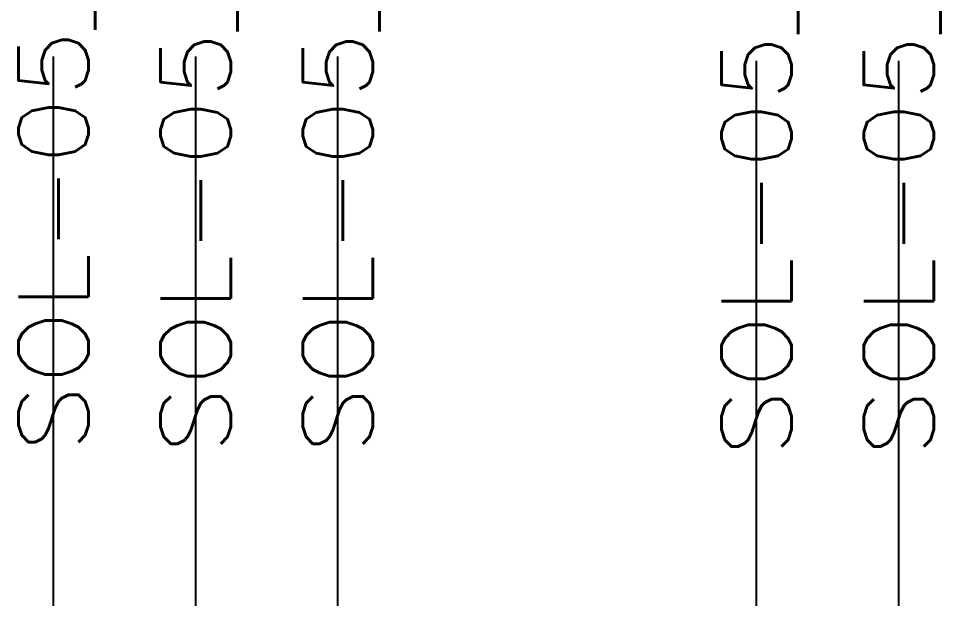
# Model space of a CAD drawing. Header units: inches. Extents: x -25 to 1235, y -506 to 1148.
# Drawn here: x 178.48 to 211.37, y 728.06 to 748.75 of the extents above; entities that cross this region are included whole.
import ezdxf
from ezdxf.enums import TextEntityAlignment as Align

# ---------------------------------------------------------------- set-up
doc = ezdxf.new("R2010")
doc.units = ezdxf.units.IN
doc.header["$MEASUREMENT"] = 0
for name, color, linetype in [('MISC', 2, 'Continuous'), ('RED_10AWG', 1, 'Continuous'), ('WIREFIXED', 70, 'Continuous')]:
    doc.layers.add(name, color=color, linetype=linetype)
doc.styles.add('WD', font='romans.shx')

# ---------------------------------------------------------------- blocks, each defined once
blk = doc.blocks.new('WD_WNV1')
at = {"style": 'WD', "width": 0.9}
blk.add_attdef('WIRENO', text='', height=0.125, rotation=90, dxfattribs=at).set_placement((0, 0), align=Align.MIDDLE_CENTER)
at = {"style": 'WD', "flags": 1}
for tag, p in [('W01USER', (0.0956, 0.0772)), ('W02USER', (0.0956, 0.0694)), ('W03USER', (0.0956, 0.0616)), ('W04USER', (0.0956, 0.0538)), ('W05USER', (0.0956, 0.046)), ('W06USER', (0.0956, 0.0382)), ('W07USER', (0.0956, 0.0304)), ('W08USER', (0.0956, 0.0226)), ('W09USER', (0.0956, 0.0147)), ('W10USER', (0.0956, 0.0069))]:
    blk.add_attdef(tag, text='', height=0.005, dxfattribs=at).set_placement(p, align=Align.CENTER)
for tag, p in [('X2TERM01', (0, 0.0625)), ('X8TERM01', (0, -0.0625))]:
    blk.add_attdef(tag, p, '', height=0.01, dxfattribs=at)
at = {"color": 7, "style": 'WD'}
for tag, p in [('X2_TINY_DOT_DONT_REMOVE', (0, 0.0625)), ('X8_TINY_DOT_DONT_REMOVE', (0, -0.0625))]:
    blk.add_attdef(tag, p, '', height=0.0001, dxfattribs=at)

msp = doc.modelspace()

# ---------------------------------------------------------------- linework, layer by layer
at = {"layer": 'RED_10AWG'}
for p, q in [((179.731, 585.436), (179.731, 747.397)), ((184.804, 585.436), (184.804, 747.397)), ((189.877, 585.436), (189.877, 747.397)), ((204.811, 585.436), (204.811, 747.239)), ((209.884, 585.436), (209.884, 747.239))]:
    msp.add_line(p, q, dxfattribs=at)

# ---------------------------------------------------------------- block references
at = {"layer": 'WIREFIXED'}
ref = msp.add_blockref('WD_WNV1', (179.731, 748.833), dxfattribs=dict(at, xscale=20, yscale=25, zscale=2))
ref.add_attrib('X8_TINY_DOT_DONT_REMOVE', '.', (179.731, 730.887), dxfattribs={"layer": 'MISC', "color": 7, "height": 0.0025, "style": 'WD', "width": 0.8})
ref.add_attrib('WIRENOF', 'SOL-05_5.1.4_P', dxfattribs={"height": 2.5, "rotation": 90, "style": 'WD', "width": 1.125}).set_placement((179.731, 748.833), align=Align.MIDDLE_CENTER)
ref = msp.add_blockref('WD_WNV1', (184.804, 748.833), dxfattribs=dict(at, xscale=20, yscale=25, zscale=2))
ref.add_attrib('X8_TINY_DOT_DONT_REMOVE', '.', (184.804, 730.887), dxfattribs={"layer": 'MISC', "color": 7, "height": 0.0025, "style": 'WD', "width": 0.8})
ref.add_attrib('WIRENOF', 'SOL-05_5.1.3_N', dxfattribs={"height": 2.5, "rotation": 90, "style": 'WD', "width": 1.125}).set_placement((184.804, 748.833), align=Align.MIDDLE_CENTER)
ref = msp.add_blockref('WD_WNV1', (189.877, 748.833), dxfattribs=dict(at, xscale=20, yscale=25, zscale=2))
ref.add_attrib('X8_TINY_DOT_DONT_REMOVE', '.', (189.877, 730.887), dxfattribs={"layer": 'MISC', "color": 7, "height": 0.0025, "style": 'WD', "width": 0.8})
ref.add_attrib('WIRENOF', 'SOL-05_5.1.4_N', dxfattribs={"height": 2.5, "rotation": 90, "style": 'WD', "width": 1.125}).set_placement((189.877, 748.833), align=Align.MIDDLE_CENTER)
ref = msp.add_blockref('WD_WNV1', (204.811, 748.674), dxfattribs=dict(at, xscale=20, yscale=25, zscale=2))
ref.add_attrib('X8_TINY_DOT_DONT_REMOVE', '.', (204.811, 730.728), dxfattribs={"layer": 'MISC', "color": 7, "height": 0.0025, "style": 'WD', "width": 0.8})
ref.add_attrib('WIRENOF', 'SOL-05_5.1.5_P', dxfattribs={"height": 2.5, "rotation": 90, "style": 'WD', "width": 1.125}).set_placement((204.811, 748.674), align=Align.MIDDLE_CENTER)
ref = msp.add_blockref('WD_WNV1', (209.884, 748.674), dxfattribs=dict(at, xscale=20, yscale=25, zscale=2))
ref.add_attrib('X8_TINY_DOT_DONT_REMOVE', '.', (209.884, 730.728), dxfattribs={"layer": 'MISC', "color": 7, "height": 0.0025, "style": 'WD', "width": 0.8})
ref.add_attrib('WIRENOF', 'SOL-05_5.1.6_P', dxfattribs={"height": 2.5, "rotation": 90, "style": 'WD', "width": 1.125}).set_placement((209.884, 748.674), align=Align.MIDDLE_CENTER)

doc.saveas('drawing.dxf')
